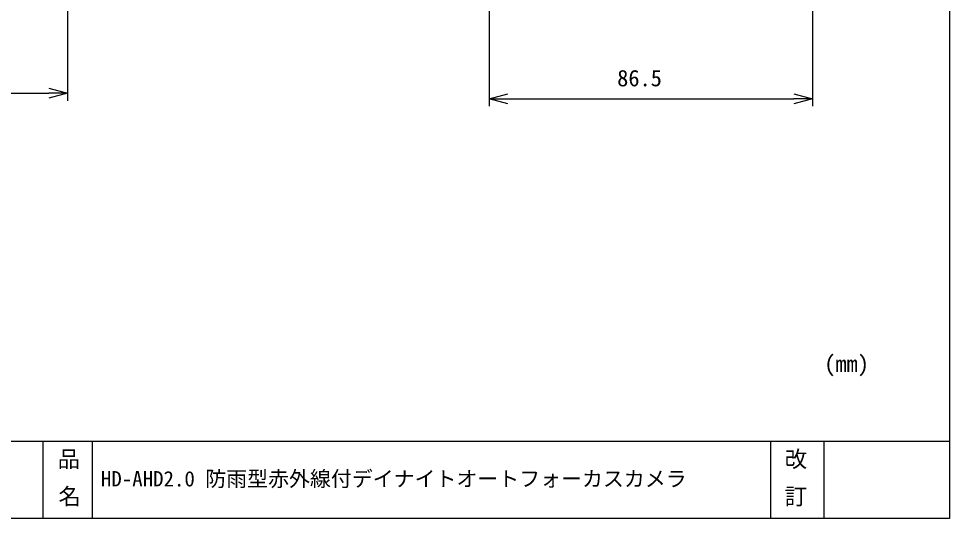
# Model space of a CAD drawing. Units: millimetres on the paper. Extents: x -139 to 141, y -98 to 91.
# Drawn here: x 16.4 to 140.9, y -98.5 to -31.6 of the extents above; entities that cross this region are included whole.
import ezdxf
from ezdxf.enums import TextEntityAlignment as Align

# ---------------------------------------------------------------- set-up
doc = ezdxf.new("R2010")
doc.units = ezdxf.units.MM
for name, color, linetype in [('0-0_0', 4, 'Continuous'), ('0-1_枠', 4, 'Continuous'), ('0-2_外形線', 4, 'Continuous'), ('0-8_寸法線', 4, 'Continuous')]:
    doc.layers.add(name, color=color, linetype=linetype)
doc.styles.add('ＭＳ ゴシック', font='')
doc.styles.get('ＭＳ ゴシック').set_extended_font_data('MS Gothic')

msp = doc.modelspace()

# ---------------------------------------------------------------- linework, layer by layer
at = {"layer": '0-0_0'}
for p, q in [((22.913, -41.596), (20.413, -41.596)), ((79.347, -42.333), (81.847, -42.333)), ((122.596, -42.333), (120.096, -42.333))]:
    msp.add_line(p, q, dxfattribs=at)
for points in [[(20.413, -40.926), (22.913, -41.596), (20.413, -42.266)], [(81.847, -43.002), (79.347, -42.333), (81.847, -41.663)], [(120.096, -41.663), (122.596, -42.333), (120.096, -43.002)]]:
    msp.add_lwpolyline(points, dxfattribs=at)
at = {"layer": '0-1_枠'}
for p, q in [((-139.341, -88.135), (140.925, -88.135)), ((19.632, -88.135), (19.632, -98.455)), ((26.215, -88.135), (26.215, -98.455)), ((116.997, -88.135), (116.997, -98.455)), ((124.109, -88.135), (124.109, -98.455))]:
    msp.add_line(p, q, dxfattribs=at)
msp.add_lwpolyline([(-139.341, 91.229), (140.925, 91.229), (140.925, -98.455), (-139.341, -98.455)], close=True, dxfattribs=at)
at = {"layer": '0-8_寸法線'}
for p, q in [((22.913, 2.914), (22.913, -42.596)), ((79.347, -4.393), (79.347, -43.333)), ((122.596, -4.502), (122.596, -43.333)), ((-59.591, -41.596), (20.413, -41.596)), ((81.847, -42.333), (120.096, -42.333))]:
    msp.add_line(p, q, dxfattribs=at)

# ---------------------------------------------------------------- texts
at = {"layer": '0-1_枠', "style": 'ＭＳ ゴシック'}
for s, p in [('(mm)', (124.175, -79.53)), ('品', (21.603, -92.277)), ('改', (118.878, -92.277)), ('名', (21.703, -97.277)), ('訂', (118.878, -97.277))]:
    msp.add_text(s, height=2.199, dxfattribs=at).set_placement(p, align=Align.BOTTOM_LEFT)
at = {"layer": '0-2_外形線', "style": 'ＭＳ ゴシック'}
msp.add_text('HD-AHD2.0 防雨型赤外線付デイナイトオートフォーカスカメラ', height=2.053, dxfattribs=at).set_placement((27.389, -94.801), align=Align.BOTTOM_LEFT)
at = {"layer": '0-8_寸法線', "style": 'ＭＳ ゴシック'}
msp.add_text('86.5', height=2.199, dxfattribs=at).set_placement((96.472, -41.333), align=Align.BOTTOM_LEFT)

doc.saveas('drawing.dxf')
